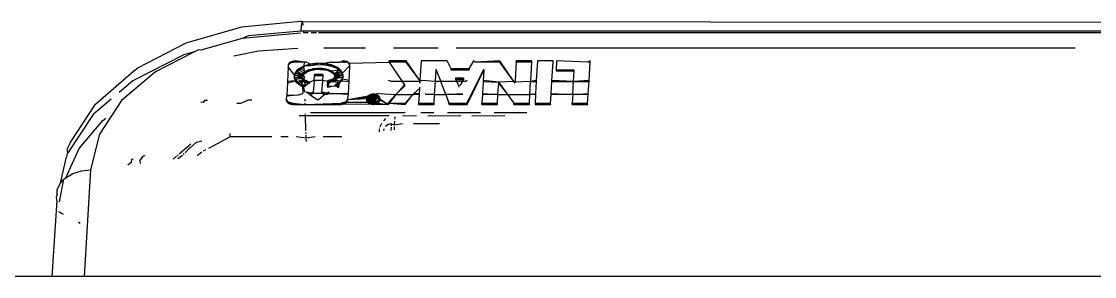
# Model space of a CAD drawing. Extents: x -4.2 to 4.2, y -5.7 to 5.7.
# Drawn here: x -1.42328 to -1.39705, y 2.85213 to 2.85835 of the extents above; entities that cross this region are included whole.
import ezdxf

# ---------------------------------------------------------------- set-up
doc = ezdxf.new("R2010")
doc.units = 0
doc.layers.get('0').update_dxf_attribs({"linetype": 'CONTINUOUS'})

msp = doc.modelspace()

# ---------------------------------------------------------------- linework, layer by layer
for p, q in [((-1.416456, 2.858354), (-1.417901, 2.858217)), ((-1.416411, 2.858355), (-1.416456, 2.858354)), ((-1.416425, 2.858333), (-1.416437, 2.858253)), ((-1.416411, 2.858355), (-1.416425, 2.858333)), ((-1.416397, 2.858316), (-1.416411, 2.858355)), ((-1.416411, 2.858355), (-1.38377, 2.858333)), ((-1.416388, 2.858253), (-1.416397, 2.858316)), ((-1.417901, 2.858217), (-1.41926, 2.857828)), ((-1.416457, 2.858067), (-1.417884, 2.857938)), ((-1.417734, 2.858005), (-1.417884, 2.857938)), ((-1.416448, 2.85812), (-1.417734, 2.858005)), ((-1.416437, 2.858253), (-1.416448, 2.85812)), ((-1.416375, 2.85812), (-1.416448, 2.85812)), ((-1.416371, 2.858074), (-1.416375, 2.85812)), ((-1.383792, 2.85812), (-1.416375, 2.85812)), ((-1.416269, 2.858074), (-1.416371, 2.858074)), ((-1.416068, 2.858074), (-1.416191, 2.858074)), ((-1.385347, 2.858074), (-1.416018, 2.858074)), ((-1.41926, 2.857828), (-1.42044, 2.857216)), ((-1.417884, 2.857938), (-1.418892, 2.857657)), ((-1.41931, 2.85754), (-1.420551, 2.856906)), ((-1.41905, 2.857613), (-1.42, 2.857128)), ((-1.41905, 2.857613), (-1.41931, 2.85754)), ((-1.418945, 2.857666), (-1.41905, 2.857613)), ((-1.418892, 2.857657), (-1.418945, 2.857666)), ((-1.418082, 2.857515), (-1.417486, 2.857637)), ((-1.417486, 2.857637), (-1.416523, 2.857702)), ((-1.415887, 2.857714), (-1.41487, 2.857714)), ((-1.414179, 2.857714), (-1.413092, 2.857714)), ((-1.412652, 2.857714), (-1.397525, 2.857714)), ((-1.420526, 2.857149), (-1.42044, 2.857216)), ((-1.416753, 2.857252), (-1.416774, 2.856886)), ((-1.416748, 2.857309), (-1.416755, 2.857281)), ((-1.416755, 2.857281), (-1.416753, 2.857252)), ((-1.416598, 2.85704), (-1.416753, 2.857252)), ((-1.41673, 2.857336), (-1.416748, 2.857309)), ((-1.416701, 2.85733), (-1.416748, 2.857309)), ((-1.416746, 2.85728), (-1.416748, 2.857309)), ((-1.416703, 2.857359), (-1.41673, 2.857336)), ((-1.416701, 2.85733), (-1.41673, 2.857336)), ((-1.416728, 2.857307), (-1.41673, 2.857336)), ((-1.416668, 2.857377), (-1.416703, 2.857359)), ((-1.416703, 2.857359), (-1.416627, 2.857359)), ((-1.416668, 2.857377), (-1.416586, 2.857392)), ((-1.416629, 2.857388), (-1.416668, 2.857377)), ((-1.416627, 2.857359), (-1.416668, 2.857377)), ((-1.416586, 2.857392), (-1.416629, 2.857388)), ((-1.416585, 2.857363), (-1.416629, 2.857388)), ((-1.416627, 2.857359), (-1.416629, 2.857388)), ((-1.416627, 2.857359), (-1.416586, 2.857392)), ((-1.416585, 2.857363), (-1.416627, 2.857359)), ((-1.416585, 2.857363), (-1.416586, 2.857392)), ((-1.416349, 2.857363), (-1.416586, 2.857392)), ((-1.416349, 2.857363), (-1.416585, 2.857363)), ((-1.416443, 2.857234), (-1.4165, 2.857198)), ((-1.416376, 2.857266), (-1.416443, 2.857234)), ((-1.416374, 2.857237), (-1.416443, 2.857234)), ((-1.416441, 2.857205), (-1.416443, 2.857234)), ((-1.416441, 2.857205), (-1.416374, 2.857237)), ((-1.416376, 2.857266), (-1.416349, 2.857363)), ((-1.416217, 2.857284), (-1.416376, 2.857266)), ((-1.41635, 2.857274), (-1.416376, 2.857266)), ((-1.416374, 2.857237), (-1.416376, 2.857266)), ((-1.416374, 2.857237), (-1.416376, 2.857266)), ((-1.416374, 2.857237), (-1.41635, 2.857274)), ((-1.416347, 2.857127), (-1.416374, 2.857237)), ((-1.416219, 2.857313), (-1.41635, 2.857274)), ((-1.41635, 2.857274), (-1.416217, 2.857284)), ((-1.416311, 2.857363), (-1.416349, 2.857363)), ((-1.416219, 2.857313), (-1.416311, 2.857363)), ((-1.416043, 2.857334), (-1.416219, 2.857313)), ((-1.416217, 2.857284), (-1.416219, 2.857313)), ((-1.416041, 2.857305), (-1.416219, 2.857313)), ((-1.416217, 2.857284), (-1.416041, 2.857305)), ((-1.416161, 2.857201), (-1.416042, 2.857216)), ((-1.415921, 2.857212), (-1.416161, 2.857201)), ((-1.416086, 2.857199), (-1.416042, 2.857216)), ((-1.415864, 2.857328), (-1.416043, 2.857334)), ((-1.416041, 2.857305), (-1.416043, 2.857334)), ((-1.415863, 2.857298), (-1.416043, 2.857334)), ((-1.416042, 2.857216), (-1.415921, 2.857212)), ((-1.416041, 2.857305), (-1.415863, 2.857298)), ((-1.415993, 2.857197), (-1.415921, 2.857212)), ((-1.415921, 2.857212), (-1.415808, 2.857192)), ((-1.415728, 2.857363), (-1.415864, 2.857328)), ((-1.4157, 2.857294), (-1.415864, 2.857328)), ((-1.415863, 2.857298), (-1.415864, 2.857328)), ((-1.415698, 2.857264), (-1.415864, 2.857328)), ((-1.415863, 2.857298), (-1.415698, 2.857264)), ((-1.415728, 2.857363), (-1.415492, 2.857363)), ((-1.415627, 2.857267), (-1.4157, 2.857294)), ((-1.415698, 2.857264), (-1.4157, 2.857294)), ((-1.415625, 2.857238), (-1.4157, 2.857294)), ((-1.415698, 2.857264), (-1.415625, 2.857238)), ((-1.415564, 2.857236), (-1.415627, 2.857267)), ((-1.415625, 2.857238), (-1.415627, 2.857267)), ((-1.415562, 2.857206), (-1.415627, 2.857267)), ((-1.415625, 2.857238), (-1.415562, 2.857206)), ((-1.41551, 2.857199), (-1.415564, 2.857236)), ((-1.415562, 2.857206), (-1.415564, 2.857236)), ((-1.415509, 2.85717), (-1.415564, 2.857236)), ((-1.415404, 2.857392), (-1.415492, 2.857363)), ((-1.415403, 2.857363), (-1.415492, 2.857363)), ((-1.415438, 2.857086), (-1.415249, 2.857281)), ((-1.415403, 2.857363), (-1.415404, 2.857392)), ((-1.415361, 2.857359), (-1.415404, 2.857392)), ((-1.415324, 2.857377), (-1.415404, 2.857392)), ((-1.415363, 2.857388), (-1.415404, 2.857392)), ((-1.415361, 2.857359), (-1.415404, 2.857392)), ((-1.415403, 2.857363), (-1.415361, 2.857359)), ((-1.415361, 2.857359), (-1.415403, 2.857363)), ((-1.415324, 2.857377), (-1.415363, 2.857388)), ((-1.415328, 2.857353), (-1.415363, 2.857388)), ((-1.415361, 2.857359), (-1.415363, 2.857388)), ((-1.415292, 2.857359), (-1.415361, 2.857359)), ((-1.415292, 2.857359), (-1.415324, 2.857377)), ((-1.415309, 2.857356), (-1.415324, 2.857377)), ((-1.415267, 2.857336), (-1.415292, 2.857359)), ((-1.415265, 2.857307), (-1.415279, 2.857335)), ((-1.415267, 2.857336), (-1.414288, 2.857363)), ((-1.415253, 2.857309), (-1.415267, 2.857336)), ((-1.415251, 2.85728), (-1.415267, 2.857336)), ((-1.415265, 2.857307), (-1.415267, 2.857336)), ((-1.415266, 2.856918), (-1.415247, 2.857252)), ((-1.415249, 2.857281), (-1.415253, 2.857309)), ((-1.415247, 2.857252), (-1.415253, 2.857309)), ((-1.415251, 2.85728), (-1.415253, 2.857309)), ((-1.415247, 2.857252), (-1.415249, 2.857281)), ((-1.41387, 2.857392), (-1.41429, 2.857392)), ((-1.414288, 2.857363), (-1.41429, 2.857392)), ((-1.413869, 2.857363), (-1.414288, 2.857363)), ((-1.414288, 2.857363), (-1.413986, 2.856918)), ((-1.413869, 2.857363), (-1.41387, 2.857392)), ((-1.413538, 2.856918), (-1.41387, 2.857392)), ((-1.413538, 2.856918), (-1.413869, 2.857363)), ((-1.41351, 2.857392), (-1.413538, 2.856918)), ((-1.412869, 2.857392), (-1.41351, 2.857392)), ((-1.412777, 2.857196), (-1.412869, 2.857392)), ((-1.412224, 2.857392), (-1.412338, 2.857196)), ((-1.412187, 2.857363), (-1.412224, 2.857392)), ((-1.411582, 2.857392), (-1.412187, 2.857363)), ((-1.41158, 2.857363), (-1.412187, 2.857363)), ((-1.41158, 2.857363), (-1.411582, 2.857392)), ((-1.411243, 2.856892), (-1.411582, 2.857392)), ((-1.411243, 2.856892), (-1.41158, 2.857363)), ((-1.411181, 2.857363), (-1.41121, 2.856918)), ((-1.410802, 2.857392), (-1.411183, 2.857392)), ((-1.411181, 2.857363), (-1.411183, 2.857392)), ((-1.4108, 2.857363), (-1.411181, 2.857363)), ((-1.410829, 2.856918), (-1.4108, 2.857363)), ((-1.4108, 2.857363), (-1.410802, 2.857392)), ((-1.410665, 2.857392), (-1.410692, 2.856918)), ((-1.410283, 2.857392), (-1.410665, 2.857392)), ((-1.410311, 2.856918), (-1.410282, 2.857363)), ((-1.410282, 2.857363), (-1.410283, 2.857392)), ((-1.410198, 2.857392), (-1.41021, 2.857176)), ((-1.409432, 2.857363), (-1.410198, 2.857392)), ((-1.409378, 2.857392), (-1.409432, 2.857363)), ((-1.409376, 2.857363), (-1.409432, 2.857363)), ((-1.409402, 2.856918), (-1.409376, 2.857363)), ((-1.409376, 2.857363), (-1.409378, 2.857392)), ((-1.421469, 2.856335), (-1.420526, 2.857149)), ((-1.42, 2.857128), (-1.420827, 2.856426)), ((-1.416606, 2.856993), (-1.416607, 2.857023)), ((-1.416607, 2.857023), (-1.416601, 2.856977)), ((-1.416601, 2.856977), (-1.416598, 2.85704)), ((-1.416405, 2.857016), (-1.416601, 2.856977)), ((-1.416407, 2.856987), (-1.416601, 2.856977)), ((-1.416601, 2.856977), (-1.416581, 2.856932)), ((-1.416599, 2.856947), (-1.416601, 2.856977)), ((-1.416579, 2.857114), (-1.4166, 2.857069)), ((-1.416578, 2.857085), (-1.4166, 2.857069)), ((-1.4166, 2.857069), (-1.416598, 2.85704)), ((-1.416598, 2.85704), (-1.4166, 2.857069)), ((-1.4164, 2.856959), (-1.416599, 2.856947)), ((-1.416598, 2.85704), (-1.416578, 2.857085)), ((-1.416394, 2.857044), (-1.416598, 2.85704)), ((-1.416405, 2.857016), (-1.416598, 2.85704)), ((-1.416407, 2.856987), (-1.416581, 2.856932)), ((-1.416546, 2.857157), (-1.416579, 2.857114)), ((-1.416544, 2.857128), (-1.416579, 2.857114)), ((-1.416578, 2.857085), (-1.416579, 2.857114)), ((-1.416578, 2.857085), (-1.416544, 2.857128)), ((-1.416394, 2.857044), (-1.416578, 2.857085)), ((-1.416374, 2.857072), (-1.416578, 2.857085)), ((-1.4165, 2.857198), (-1.416546, 2.857157)), ((-1.416498, 2.857169), (-1.416546, 2.857157)), ((-1.416544, 2.857128), (-1.416546, 2.857157)), ((-1.416544, 2.857128), (-1.416498, 2.857169)), ((-1.416396, 2.857073), (-1.416544, 2.857128)), ((-1.416441, 2.857205), (-1.4165, 2.857198)), ((-1.416498, 2.857169), (-1.4165, 2.857198)), ((-1.416498, 2.857169), (-1.416441, 2.857205)), ((-1.416376, 2.857101), (-1.416498, 2.857169)), ((-1.416347, 2.857127), (-1.416441, 2.857205)), ((-1.416407, 2.856987), (-1.416409, 2.857016)), ((-1.4164, 2.856959), (-1.416409, 2.857016)), ((-1.416405, 2.857016), (-1.416407, 2.857045)), ((-1.416407, 2.856987), (-1.416407, 2.857045)), ((-1.416407, 2.856987), (-1.416405, 2.857016)), ((-1.416407, 2.856987), (-1.416405, 2.857016)), ((-1.416385, 2.85696), (-1.416407, 2.856987)), ((-1.4164, 2.856959), (-1.416407, 2.856987)), ((-1.416405, 2.857016), (-1.416396, 2.857073)), ((-1.416405, 2.857016), (-1.416394, 2.857044)), ((-1.416405, 2.857016), (-1.416394, 2.857044)), ((-1.4164, 2.856959), (-1.416402, 2.856988)), ((-1.416383, 2.856931), (-1.416402, 2.856988)), ((-1.416383, 2.856931), (-1.4164, 2.856959)), ((-1.416396, 2.857073), (-1.416376, 2.857101)), ((-1.416345, 2.857097), (-1.416396, 2.857073)), ((-1.416394, 2.857044), (-1.416396, 2.857073)), ((-1.416394, 2.857044), (-1.416396, 2.857073)), ((-1.416394, 2.857044), (-1.416376, 2.857101)), ((-1.416394, 2.857044), (-1.416374, 2.857072)), ((-1.41635, 2.856996), (-1.416394, 2.857044)), ((-1.416383, 2.856931), (-1.416385, 2.85696)), ((-1.416383, 2.856931), (-1.416385, 2.85696)), ((-1.416357, 2.856905), (-1.416385, 2.85696)), ((-1.416383, 2.856931), (-1.41635, 2.856996)), ((-1.416376, 2.857101), (-1.416347, 2.857127)), ((-1.416308, 2.857121), (-1.416376, 2.857101)), ((-1.416374, 2.857072), (-1.416376, 2.857101)), ((-1.416374, 2.857072), (-1.416347, 2.857127)), ((-1.416374, 2.857072), (-1.416345, 2.857097)), ((-1.416347, 2.857127), (-1.41631, 2.85715)), ((-1.416308, 2.857121), (-1.416347, 2.857127)), ((-1.416345, 2.857097), (-1.416347, 2.857127)), ((-1.416345, 2.857097), (-1.41631, 2.85715)), ((-1.416345, 2.857097), (-1.416308, 2.857121)), ((-1.41631, 2.85715), (-1.416266, 2.857171)), ((-1.416308, 2.857121), (-1.41631, 2.85715)), ((-1.416308, 2.857121), (-1.416266, 2.857171)), ((-1.416264, 2.857141), (-1.416308, 2.857121)), ((-1.416308, 2.857121), (-1.416264, 2.857141)), ((-1.416266, 2.857171), (-1.416161, 2.857201)), ((-1.416264, 2.857141), (-1.416266, 2.857171)), ((-1.416264, 2.857141), (-1.416209, 2.857173)), ((-1.416264, 2.857141), (-1.416159, 2.857172)), ((-1.416112, 2.857178), (-1.416161, 2.857201)), ((-1.416159, 2.857172), (-1.416112, 2.857178)), ((-1.416123, 2.856918), (-1.416116, 2.857035)), ((-1.416118, 2.857064), (-1.416116, 2.857035)), ((-1.415906, 2.857064), (-1.416118, 2.857064)), ((-1.415904, 2.857035), (-1.416118, 2.857064)), ((-1.416116, 2.857035), (-1.415904, 2.857035)), ((-1.415967, 2.857185), (-1.416112, 2.857178)), ((-1.415967, 2.857185), (-1.415919, 2.857183)), ((-1.415808, 2.857192), (-1.415919, 2.857183)), ((-1.415919, 2.857183), (-1.415808, 2.857192)), ((-1.415919, 2.857183), (-1.415806, 2.857163)), ((-1.415911, 2.856918), (-1.415904, 2.857035)), ((-1.415904, 2.857035), (-1.415906, 2.857064)), ((-1.415808, 2.857192), (-1.415759, 2.857176)), ((-1.415806, 2.857163), (-1.415808, 2.857192)), ((-1.415806, 2.857163), (-1.415759, 2.857176)), ((-1.415806, 2.857163), (-1.415759, 2.857176)), ((-1.415806, 2.857163), (-1.415757, 2.857147)), ((-1.415788, 2.856918), (-1.415626, 2.856966)), ((-1.415759, 2.857176), (-1.415715, 2.857156)), ((-1.415759, 2.857176), (-1.415713, 2.857127)), ((-1.415757, 2.857147), (-1.415759, 2.857176)), ((-1.415757, 2.857147), (-1.415509, 2.85717)), ((-1.415757, 2.857147), (-1.415715, 2.857156)), ((-1.415757, 2.857147), (-1.415713, 2.857127)), ((-1.415715, 2.857156), (-1.415679, 2.857133)), ((-1.415713, 2.857127), (-1.415715, 2.857156)), ((-1.415713, 2.857127), (-1.415679, 2.857133)), ((-1.415713, 2.857127), (-1.415677, 2.857104)), ((-1.415713, 2.857127), (-1.415677, 2.857104)), ((-1.415679, 2.857133), (-1.41565, 2.857108)), ((-1.415677, 2.857104), (-1.415679, 2.857133)), ((-1.415677, 2.857104), (-1.41565, 2.857108)), ((-1.415677, 2.857104), (-1.415631, 2.857081)), ((-1.415677, 2.857104), (-1.415649, 2.857079)), ((-1.415645, 2.856968), (-1.415671, 2.856942)), ((-1.41565, 2.857108), (-1.415631, 2.857081)), ((-1.415649, 2.857079), (-1.41565, 2.857108)), ((-1.415649, 2.857079), (-1.415438, 2.857086)), ((-1.415649, 2.857079), (-1.415629, 2.857052)), ((-1.415643, 2.856939), (-1.415645, 2.856968)), ((-1.415626, 2.856966), (-1.415643, 2.856939)), ((-1.415631, 2.857081), (-1.415509, 2.85717)), ((-1.415631, 2.857081), (-1.415467, 2.85713)), ((-1.415631, 2.857081), (-1.415629, 2.857052)), ((-1.415629, 2.857052), (-1.415631, 2.857081)), ((-1.415629, 2.857052), (-1.415438, 2.857086)), ((-1.415629, 2.857052), (-1.415422, 2.857041)), ((-1.415629, 2.857052), (-1.415618, 2.857024)), ((-1.415629, 2.857052), (-1.415618, 2.857024)), ((-1.415618, 2.857024), (-1.415627, 2.856996)), ((-1.415627, 2.856996), (-1.415626, 2.856966)), ((-1.415626, 2.856966), (-1.415627, 2.856996)), ((-1.415626, 2.856966), (-1.415419, 2.856995)), ((-1.415617, 2.856995), (-1.415626, 2.856966)), ((-1.415626, 2.856966), (-1.415532, 2.856918)), ((-1.415618, 2.857024), (-1.41562, 2.857053)), ((-1.415617, 2.856995), (-1.415619, 2.857024)), ((-1.415618, 2.857024), (-1.415422, 2.857041)), ((-1.415618, 2.857024), (-1.415419, 2.856995)), ((-1.415618, 2.857024), (-1.415617, 2.856995)), ((-1.415617, 2.856995), (-1.415419, 2.856995)), ((-1.415562, 2.857206), (-1.415509, 2.85717)), ((-1.415469, 2.857159), (-1.41551, 2.857199)), ((-1.415509, 2.85717), (-1.41551, 2.857199)), ((-1.415467, 2.85713), (-1.41551, 2.857199)), ((-1.415509, 2.85717), (-1.415467, 2.85713)), ((-1.41544, 2.857116), (-1.415469, 2.857159)), ((-1.415467, 2.85713), (-1.415469, 2.857159)), ((-1.415438, 2.857086), (-1.415469, 2.857159)), ((-1.415467, 2.85713), (-1.415438, 2.857086)), ((-1.415457, 2.856933), (-1.415419, 2.856995)), ((-1.415455, 2.856904), (-1.415433, 2.856978)), ((-1.415431, 2.856949), (-1.415455, 2.856904)), ((-1.415438, 2.857086), (-1.41544, 2.857116)), ((-1.415438, 2.857086), (-1.41544, 2.857116)), ((-1.415422, 2.857041), (-1.41544, 2.857116)), ((-1.415438, 2.857086), (-1.415422, 2.857041)), ((-1.415433, 2.856978), (-1.415421, 2.857024)), ((-1.415431, 2.856949), (-1.415433, 2.856978)), ((-1.415431, 2.856949), (-1.415421, 2.857024)), ((-1.415419, 2.856995), (-1.415431, 2.856949)), ((-1.415266, 2.856918), (-1.415431, 2.856949)), ((-1.415422, 2.857041), (-1.415424, 2.85707)), ((-1.415419, 2.856995), (-1.415424, 2.85707)), ((-1.415422, 2.857041), (-1.415419, 2.856995)), ((-1.415419, 2.856995), (-1.415421, 2.857024)), ((-1.413157, 2.856918), (-1.413139, 2.857166)), ((-1.413139, 2.857166), (-1.413141, 2.857195)), ((-1.413139, 2.857166), (-1.413036, 2.856918)), ((-1.412338, 2.857196), (-1.412777, 2.857196)), ((-1.412775, 2.857167), (-1.412777, 2.857196)), ((-1.412337, 2.857167), (-1.412775, 2.857167)), ((-1.412671, 2.856969), (-1.412669, 2.85694)), ((-1.412471, 2.856969), (-1.412671, 2.856969)), ((-1.412671, 2.856969), (-1.412647, 2.856918)), ((-1.41247, 2.85694), (-1.412671, 2.856969)), ((-1.412483, 2.856918), (-1.412471, 2.856969)), ((-1.412471, 2.856969), (-1.41247, 2.85694)), ((-1.412387, 2.856359), (-1.411975, 2.857195)), ((-1.412385, 2.85633), (-1.411974, 2.857166)), ((-1.412338, 2.857196), (-1.412337, 2.857167)), ((-1.411974, 2.857166), (-1.411988, 2.856918)), ((-1.411974, 2.857166), (-1.411975, 2.857195)), ((-1.41021, 2.857176), (-1.409772, 2.857176)), ((-1.41021, 2.857176), (-1.410208, 2.857147)), ((-1.410208, 2.857147), (-1.40977, 2.857147)), ((-1.409785, 2.856892), (-1.40977, 2.857147)), ((-1.40977, 2.857147), (-1.409772, 2.857176)), ((-1.420551, 2.856906), (-1.420884, 2.856623)), ((-1.416776, 2.85686), (-1.416793, 2.856561)), ((-1.416776, 2.85686), (-1.416579, 2.856903)), ((-1.416774, 2.856886), (-1.416776, 2.85686)), ((-1.416579, 2.856903), (-1.416774, 2.856886)), ((-1.416581, 2.856932), (-1.416548, 2.856889)), ((-1.416579, 2.856903), (-1.416581, 2.856932)), ((-1.416579, 2.856903), (-1.416581, 2.856932)), ((-1.416546, 2.85686), (-1.416579, 2.856903)), ((-1.416548, 2.856889), (-1.416579, 2.856903)), ((-1.416579, 2.856903), (-1.416548, 2.856889)), ((-1.416417, 2.856918), (-1.416548, 2.856889)), ((-1.416548, 2.856889), (-1.416503, 2.85685)), ((-1.416546, 2.85686), (-1.416548, 2.856889)), ((-1.416323, 2.856882), (-1.416546, 2.85686)), ((-1.416501, 2.856821), (-1.416546, 2.85686)), ((-1.416546, 2.85686), (-1.416503, 2.85685)), ((-1.416546, 2.85686), (-1.416503, 2.85685)), ((-1.416417, 2.856918), (-1.416503, 2.85685)), ((-1.416503, 2.85685), (-1.416418, 2.856892)), ((-1.416503, 2.85685), (-1.416447, 2.856815)), ((-1.416501, 2.856821), (-1.416503, 2.85685)), ((-1.416445, 2.856786), (-1.416501, 2.856821)), ((-1.416447, 2.856815), (-1.416501, 2.856821)), ((-1.416501, 2.856821), (-1.416447, 2.856815)), ((-1.416413, 2.856861), (-1.416447, 2.856815)), ((-1.416447, 2.856815), (-1.41638, 2.856785)), ((-1.416447, 2.856815), (-1.416445, 2.856786)), ((-1.416409, 2.856798), (-1.416447, 2.856815)), ((-1.416445, 2.856786), (-1.416447, 2.856815)), ((-1.416445, 2.856786), (-1.416409, 2.856798)), ((-1.416379, 2.856755), (-1.416445, 2.856786)), ((-1.416445, 2.856786), (-1.416407, 2.856768)), ((-1.416445, 2.856786), (-1.41638, 2.856785)), ((-1.416417, 2.856918), (-1.416418, 2.856892)), ((-1.416418, 2.856892), (-1.416357, 2.856905)), ((-1.416418, 2.856892), (-1.416413, 2.856861)), ((-1.416411, 2.856829), (-1.416418, 2.856892)), ((-1.416383, 2.856931), (-1.416417, 2.856918)), ((-1.416357, 2.856905), (-1.416417, 2.856918)), ((-1.416409, 2.856798), (-1.416411, 2.856829)), ((-1.416348, 2.856805), (-1.416409, 2.856798)), ((-1.416379, 2.856755), (-1.416409, 2.856798)), ((-1.416407, 2.856768), (-1.416396, 2.856601)), ((-1.416325, 2.856911), (-1.416383, 2.856931)), ((-1.416357, 2.856905), (-1.416383, 2.856931)), ((-1.41638, 2.856785), (-1.416348, 2.856805)), ((-1.41638, 2.856785), (-1.416379, 2.856755)), ((-1.416379, 2.856755), (-1.416236, 2.856873)), ((-1.416348, 2.856805), (-1.416379, 2.856755)), ((-1.416345, 2.856618), (-1.416379, 2.856755)), ((-1.416357, 2.856905), (-1.416359, 2.856934)), ((-1.416323, 2.856882), (-1.416359, 2.856934)), ((-1.416348, 2.856861), (-1.416357, 2.856905)), ((-1.416323, 2.856882), (-1.416357, 2.856905)), ((-1.416282, 2.856861), (-1.416348, 2.856861)), ((-1.416348, 2.856861), (-1.416348, 2.856805)), ((-1.416284, 2.85689), (-1.416325, 2.856911)), ((-1.416323, 2.856882), (-1.416325, 2.856911)), ((-1.416282, 2.856861), (-1.416325, 2.856911)), ((-1.416282, 2.856861), (-1.416323, 2.856882)), ((-1.416236, 2.856873), (-1.416284, 2.85689)), ((-1.416282, 2.856861), (-1.416284, 2.85689)), ((-1.416234, 2.856844), (-1.416284, 2.85689)), ((-1.416282, 2.856861), (-1.416236, 2.856873)), ((-1.416234, 2.856844), (-1.416282, 2.856861)), ((-1.416234, 2.856844), (-1.416282, 2.856861)), ((-1.416123, 2.856918), (-1.416236, 2.856873)), ((-1.416236, 2.856873), (-1.416234, 2.856844)), ((-1.416124, 2.856892), (-1.416143, 2.856628)), ((-1.416123, 2.856918), (-1.416124, 2.856892)), ((-1.415911, 2.856918), (-1.416123, 2.856918)), ((-1.415931, 2.856628), (-1.415913, 2.856892)), ((-1.415913, 2.856892), (-1.415911, 2.856918)), ((-1.415786, 2.856889), (-1.415911, 2.856918)), ((-1.415797, 2.856773), (-1.415786, 2.856889)), ((-1.415746, 2.856867), (-1.415797, 2.856773)), ((-1.415797, 2.856773), (-1.415602, 2.856787)), ((-1.415797, 2.856773), (-1.415795, 2.856743)), ((-1.415602, 2.856787), (-1.415795, 2.856743)), ((-1.415671, 2.856942), (-1.415788, 2.856918)), ((-1.415788, 2.856918), (-1.415786, 2.856889)), ((-1.415746, 2.856867), (-1.415788, 2.856918)), ((-1.415748, 2.856896), (-1.415788, 2.856918)), ((-1.415706, 2.856917), (-1.415788, 2.856918)), ((-1.415746, 2.856867), (-1.415786, 2.856889)), ((-1.415786, 2.856889), (-1.415746, 2.856867)), ((-1.415706, 2.856917), (-1.415748, 2.856896)), ((-1.415746, 2.856867), (-1.415748, 2.856896)), ((-1.415704, 2.856888), (-1.415748, 2.856896)), ((-1.415746, 2.856867), (-1.415704, 2.856888)), ((-1.415704, 2.856888), (-1.415746, 2.856867)), ((-1.415671, 2.856942), (-1.415706, 2.856917)), ((-1.415704, 2.856888), (-1.415706, 2.856917)), ((-1.415669, 2.856912), (-1.415706, 2.856917)), ((-1.415669, 2.856912), (-1.415704, 2.856888)), ((-1.415704, 2.856888), (-1.415647, 2.856892)), ((-1.415669, 2.856912), (-1.415671, 2.856942)), ((-1.415643, 2.856939), (-1.415671, 2.856942)), ((-1.415643, 2.856939), (-1.415669, 2.856912)), ((-1.415669, 2.856912), (-1.415455, 2.856904)), ((-1.415647, 2.856892), (-1.415493, 2.856862)), ((-1.415643, 2.856939), (-1.415532, 2.856918)), ((-1.415604, 2.856816), (-1.415544, 2.856851)), ((-1.415524, 2.856743), (-1.415604, 2.856816)), ((-1.415604, 2.856816), (-1.415602, 2.856787)), ((-1.415526, 2.856773), (-1.415604, 2.856816)), ((-1.415602, 2.856787), (-1.415544, 2.856851)), ((-1.415542, 2.856822), (-1.415602, 2.856787)), ((-1.415602, 2.856787), (-1.415576, 2.856773)), ((-1.415576, 2.856773), (-1.415524, 2.856743)), ((-1.415576, 2.856773), (-1.415526, 2.856773)), ((-1.415544, 2.856851), (-1.415495, 2.856891)), ((-1.415542, 2.856822), (-1.415544, 2.856851)), ((-1.415544, 2.856851), (-1.415526, 2.856773)), ((-1.415542, 2.856822), (-1.415495, 2.856891)), ((-1.415493, 2.856862), (-1.415542, 2.856822)), ((-1.415542, 2.856822), (-1.415526, 2.856773)), ((-1.415532, 2.856918), (-1.415455, 2.856904)), ((-1.415495, 2.856891), (-1.415526, 2.856773)), ((-1.415526, 2.856773), (-1.415524, 2.856743)), ((-1.415495, 2.856891), (-1.415457, 2.856933)), ((-1.415493, 2.856862), (-1.415495, 2.856891)), ((-1.415457, 2.856933), (-1.415493, 2.856862)), ((-1.415493, 2.856862), (-1.415457, 2.856933)), ((-1.415455, 2.856904), (-1.415493, 2.856862)), ((-1.415455, 2.856904), (-1.415457, 2.856933)), ((-1.415455, 2.856904), (-1.415268, 2.856892)), ((-1.415285, 2.856597), (-1.415268, 2.856892)), ((-1.415268, 2.856892), (-1.415266, 2.856918)), ((-1.414233, 2.856892), (-1.414308, 2.856918)), ((-1.413969, 2.856892), (-1.414233, 2.856892)), ((-1.413915, 2.856807), (-1.414104, 2.856597)), ((-1.413913, 2.856778), (-1.414104, 2.856597)), ((-1.413986, 2.856918), (-1.413969, 2.856892)), ((-1.413969, 2.856892), (-1.413915, 2.856807)), ((-1.413567, 2.856892), (-1.413969, 2.856892)), ((-1.413915, 2.856807), (-1.413913, 2.856778)), ((-1.413684, 2.856597), (-1.41355, 2.856716)), ((-1.413538, 2.856918), (-1.413567, 2.856892)), ((-1.41355, 2.856716), (-1.413556, 2.856597)), ((-1.413548, 2.856749), (-1.41355, 2.856716)), ((-1.41354, 2.856877), (-1.413538, 2.856918)), ((-1.41354, 2.856877), (-1.413538, 2.856848)), ((-1.413538, 2.856848), (-1.413538, 2.856918)), ((-1.413538, 2.856918), (-1.413488, 2.856918)), ((-1.413158, 2.856892), (-1.413488, 2.856918)), ((-1.413177, 2.85657), (-1.413158, 2.856892)), ((-1.413158, 2.856892), (-1.413157, 2.856918)), ((-1.413026, 2.856892), (-1.413158, 2.856892)), ((-1.413036, 2.856918), (-1.413026, 2.856892)), ((-1.412646, 2.856892), (-1.413026, 2.856892)), ((-1.412905, 2.85657), (-1.413026, 2.856892)), ((-1.412669, 2.85694), (-1.41247, 2.85694)), ((-1.412669, 2.85694), (-1.412646, 2.856892)), ((-1.412647, 2.856918), (-1.412646, 2.856892)), ((-1.412646, 2.856892), (-1.412582, 2.856781)), ((-1.412498, 2.856892), (-1.412646, 2.856892)), ((-1.412582, 2.856781), (-1.41255, 2.856803)), ((-1.41258, 2.856752), (-1.412582, 2.856781)), ((-1.412498, 2.856892), (-1.41255, 2.856803)), ((-1.41247, 2.85694), (-1.412498, 2.856892)), ((-1.412498, 2.856892), (-1.412483, 2.856918)), ((-1.41242, 2.856892), (-1.412498, 2.856892)), ((-1.412381, 2.856918), (-1.41242, 2.856892)), ((-1.411989, 2.856892), (-1.412007, 2.856597)), ((-1.411988, 2.856918), (-1.411989, 2.856892)), ((-1.411989, 2.856892), (-1.411613, 2.856874)), ((-1.411613, 2.856874), (-1.411988, 2.856918)), ((-1.411629, 2.856597), (-1.411611, 2.856845)), ((-1.411243, 2.856892), (-1.411613, 2.856874)), ((-1.411611, 2.856845), (-1.411613, 2.856874)), ((-1.411613, 2.856874), (-1.411414, 2.856597)), ((-1.411611, 2.856845), (-1.411414, 2.856597)), ((-1.411213, 2.856877), (-1.411243, 2.856892)), ((-1.411211, 2.856848), (-1.411243, 2.856892)), ((-1.41121, 2.856918), (-1.411213, 2.856877)), ((-1.410831, 2.856892), (-1.411213, 2.856877)), ((-1.411211, 2.856848), (-1.411213, 2.856877)), ((-1.410849, 2.85657), (-1.410831, 2.856892)), ((-1.410692, 2.856918), (-1.410831, 2.856892)), ((-1.410831, 2.856892), (-1.410829, 2.856918)), ((-1.410831, 2.856892), (-1.410694, 2.856892)), ((-1.410694, 2.856892), (-1.410711, 2.856597)), ((-1.410692, 2.856918), (-1.410694, 2.856892)), ((-1.410329, 2.856597), (-1.410312, 2.856892)), ((-1.410312, 2.856892), (-1.410311, 2.856918)), ((-1.410312, 2.856892), (-1.409785, 2.856892)), ((-1.409785, 2.856892), (-1.410311, 2.856918)), ((-1.409803, 2.85657), (-1.409785, 2.856892)), ((-1.409402, 2.856918), (-1.409785, 2.856892)), ((-1.409785, 2.856892), (-1.409404, 2.856892)), ((-1.409421, 2.856597), (-1.409404, 2.856892)), ((-1.409404, 2.856892), (-1.409402, 2.856918)), ((-1.421079, 2.856458), (-1.421523, 2.856081)), ((-1.420827, 2.856426), (-1.421368, 2.855608)), ((-1.418795, 2.856433), (-1.418834, 2.856381)), ((-1.418795, 2.856433), (-1.418732, 2.856434)), ((-1.417916, 2.856361), (-1.417743, 2.856437)), ((-1.417641, 2.856438), (-1.417743, 2.856437)), ((-1.416795, 2.856535), (-1.416802, 2.85647)), ((-1.416802, 2.85647), (-1.416798, 2.856441)), ((-1.416798, 2.856441), (-1.416784, 2.856415)), ((-1.416796, 2.856412), (-1.416798, 2.856441)), ((-1.416793, 2.856561), (-1.416795, 2.856535)), ((-1.416528, 2.856559), (-1.416795, 2.856535)), ((-1.416793, 2.856561), (-1.416528, 2.856559)), ((-1.416528, 2.856559), (-1.416396, 2.856601)), ((-1.416342, 2.856407), (-1.416343, 2.85646)), ((-1.416225, 2.85657), (-1.416313, 2.856628)), ((-1.416141, 2.856599), (-1.416313, 2.856628)), ((-1.416143, 2.856628), (-1.416225, 2.85657)), ((-1.416225, 2.85657), (-1.416141, 2.856599)), ((-1.416225, 2.85657), (-1.416047, 2.856454)), ((-1.416143, 2.856628), (-1.416141, 2.856599)), ((-1.41593, 2.856599), (-1.416141, 2.856599)), ((-1.416047, 2.856454), (-1.416008, 2.856448)), ((-1.415857, 2.85657), (-1.416008, 2.856448)), ((-1.415931, 2.856628), (-1.41593, 2.856599)), ((-1.415857, 2.85657), (-1.415931, 2.856628)), ((-1.41576, 2.856599), (-1.415931, 2.856628)), ((-1.41593, 2.856599), (-1.415857, 2.85657)), ((-1.415762, 2.856628), (-1.415857, 2.85657)), ((-1.415807, 2.85657), (-1.415857, 2.85657)), ((-1.415807, 2.85657), (-1.415762, 2.856628)), ((-1.41576, 2.856599), (-1.415807, 2.85657)), ((-1.415762, 2.856628), (-1.41576, 2.856599)), ((-1.415286, 2.85657), (-1.41576, 2.856599)), ((-1.41576, 2.856599), (-1.415285, 2.856597)), ((-1.415321, 2.856415), (-1.415303, 2.856441)), ((-1.414814, 2.856496), (-1.415303, 2.856441)), ((-1.415303, 2.856441), (-1.415296, 2.85647)), ((-1.414832, 2.85647), (-1.415303, 2.856441)), ((-1.415301, 2.856412), (-1.415303, 2.856441)), ((-1.415296, 2.85647), (-1.415286, 2.85657)), ((-1.414753, 2.856537), (-1.415294, 2.856441)), ((-1.415286, 2.85657), (-1.415285, 2.856597)), ((-1.414834, 2.856499), (-1.414841, 2.85647)), ((-1.414807, 2.856494), (-1.414841, 2.85647)), ((-1.41481, 2.856446), (-1.414841, 2.85647)), ((-1.414841, 2.85647), (-1.414837, 2.856441)), ((-1.414841, 2.85647), (-1.414839, 2.856441)), ((-1.414832, 2.85647), (-1.414839, 2.856441)), ((-1.414839, 2.856441), (-1.414835, 2.856412)), ((-1.414837, 2.856441), (-1.414798, 2.856424)), ((-1.414837, 2.856441), (-1.414823, 2.856415)), ((-1.414835, 2.856412), (-1.414837, 2.856441)), ((-1.414816, 2.856526), (-1.414834, 2.856499)), ((-1.414834, 2.856499), (-1.414793, 2.856516)), ((-1.414834, 2.856499), (-1.414832, 2.85647)), ((-1.414787, 2.85652), (-1.414832, 2.85647)), ((-1.414814, 2.856496), (-1.414832, 2.85647)), ((-1.414789, 2.856549), (-1.414816, 2.856526)), ((-1.414816, 2.856526), (-1.41477, 2.856535)), ((-1.414816, 2.856526), (-1.414814, 2.856496)), ((-1.414816, 2.856526), (-1.414787, 2.85652)), ((-1.414787, 2.85652), (-1.414814, 2.856496)), ((-1.414813, 2.85647), (-1.414811, 2.856441)), ((-1.414813, 2.85647), (-1.414808, 2.856417)), ((-1.414807, 2.856494), (-1.414811, 2.856441)), ((-1.414734, 2.856437), (-1.414811, 2.856441)), ((-1.414716, 2.856429), (-1.414811, 2.856441)), ((-1.41481, 2.856446), (-1.414808, 2.856417)), ((-1.41481, 2.856446), (-1.414796, 2.856395)), ((-1.414808, 2.856417), (-1.414734, 2.856437)), ((-1.414793, 2.856516), (-1.414807, 2.856494)), ((-1.414806, 2.856465), (-1.414807, 2.856494)), ((-1.414793, 2.856516), (-1.414806, 2.856465)), ((-1.414791, 2.856487), (-1.414806, 2.856465)), ((-1.414806, 2.856465), (-1.414716, 2.856429)), ((-1.414798, 2.856424), (-1.414796, 2.856395)), ((-1.414798, 2.856424), (-1.414776, 2.856376)), ((-1.414798, 2.856424), (-1.414778, 2.856405)), ((-1.41477, 2.856535), (-1.414793, 2.856516)), ((-1.414793, 2.856516), (-1.414791, 2.856487)), ((-1.41477, 2.856535), (-1.414791, 2.856487)), ((-1.414768, 2.856506), (-1.414791, 2.856487)), ((-1.414791, 2.856487), (-1.414748, 2.8565)), ((-1.414791, 2.856487), (-1.414716, 2.856429)), ((-1.414754, 2.856566), (-1.414789, 2.856549)), ((-1.414789, 2.856549), (-1.414741, 2.85655)), ((-1.414789, 2.856549), (-1.414787, 2.85652)), ((-1.414789, 2.856549), (-1.414753, 2.856537)), ((-1.414713, 2.856548), (-1.414787, 2.85652)), ((-1.414753, 2.856537), (-1.414787, 2.85652)), ((-1.414741, 2.85655), (-1.41477, 2.856535)), ((-1.41477, 2.856535), (-1.414768, 2.856506)), ((-1.414741, 2.85655), (-1.414768, 2.856506)), ((-1.41474, 2.856521), (-1.414768, 2.856506)), ((-1.414768, 2.856506), (-1.414723, 2.8565)), ((-1.414715, 2.856577), (-1.414754, 2.856566)), ((-1.414754, 2.856566), (-1.414709, 2.856559)), ((-1.414754, 2.856566), (-1.414753, 2.856537)), ((-1.414754, 2.856566), (-1.414713, 2.856548)), ((-1.414713, 2.856548), (-1.414753, 2.856537)), ((-1.414752, 2.856438), (-1.414725, 2.856453)), ((-1.414752, 2.856438), (-1.41472, 2.856425)), ((-1.414747, 2.856401), (-1.414752, 2.856438)), ((-1.414725, 2.856401), (-1.414752, 2.856438)), ((-1.41475, 2.856529), (-1.414699, 2.856476)), ((-1.41475, 2.856529), (-1.414721, 2.856471)), ((-1.414748, 2.8565), (-1.41475, 2.856529)), ((-1.414716, 2.856429), (-1.41475, 2.856529)), ((-1.414749, 2.856419), (-1.414747, 2.856456)), ((-1.414748, 2.8565), (-1.414725, 2.856529)), ((-1.414748, 2.8565), (-1.414716, 2.856429)), ((-1.414721, 2.856471), (-1.414747, 2.856456)), ((-1.414747, 2.856456), (-1.414707, 2.856461)), ((-1.414709, 2.856559), (-1.414741, 2.85655)), ((-1.414741, 2.85655), (-1.41474, 2.856521)), ((-1.414709, 2.856559), (-1.41474, 2.856521)), ((-1.414707, 2.85653), (-1.41474, 2.856521)), ((-1.414605, 2.856521), (-1.41474, 2.856521)), ((-1.41474, 2.856521), (-1.414632, 2.8565)), ((-1.41474, 2.856521), (-1.414723, 2.8565)), ((-1.414734, 2.856437), (-1.414721, 2.856471)), ((-1.41473, 2.856438), (-1.414725, 2.856401)), ((-1.414725, 2.856453), (-1.414728, 2.856416)), ((-1.414728, 2.856416), (-1.414636, 2.856431)), ((-1.414699, 2.856476), (-1.414725, 2.856529)), ((-1.414723, 2.8565), (-1.414725, 2.856529)), ((-1.414716, 2.856429), (-1.414725, 2.856453)), ((-1.414697, 2.856447), (-1.414723, 2.8565)), ((-1.414723, 2.8565), (-1.414699, 2.856476)), ((-1.414723, 2.8565), (-1.414632, 2.8565)), ((-1.414722, 2.856383), (-1.41472, 2.856425)), ((-1.414716, 2.856429), (-1.414721, 2.856471)), ((-1.41472, 2.856425), (-1.414707, 2.856393)), ((-1.41472, 2.856425), (-1.41464, 2.856423)), ((-1.414716, 2.856429), (-1.414707, 2.856461)), ((-1.414716, 2.856429), (-1.414636, 2.856431)), ((-1.414672, 2.856581), (-1.414715, 2.856577)), ((-1.414715, 2.856577), (-1.414674, 2.856562)), ((-1.414715, 2.856577), (-1.414713, 2.856548)), ((-1.414715, 2.856577), (-1.414671, 2.856552)), ((-1.414671, 2.856552), (-1.414713, 2.856548)), ((-1.414674, 2.856562), (-1.414709, 2.856559)), ((-1.414709, 2.856559), (-1.414707, 2.85653)), ((-1.414674, 2.856562), (-1.414707, 2.85653)), ((-1.414672, 2.856533), (-1.414707, 2.85653)), ((-1.414605, 2.856521), (-1.414707, 2.85653)), ((-1.414637, 2.85653), (-1.414707, 2.85653)), ((-1.414636, 2.856431), (-1.414707, 2.856461)), ((-1.414638, 2.856461), (-1.414707, 2.856461)), ((-1.414707, 2.856393), (-1.41464, 2.856423)), ((-1.414706, 2.85641), (-1.41464, 2.856423)), ((-1.414699, 2.856476), (-1.414638, 2.856461)), ((-1.414637, 2.856476), (-1.414699, 2.856476)), ((-1.414699, 2.856476), (-1.414697, 2.856447)), ((-1.414632, 2.8565), (-1.414697, 2.856447)), ((-1.414697, 2.856447), (-1.414637, 2.856476)), ((-1.414635, 2.856447), (-1.414697, 2.856447)), ((-1.414631, 2.856577), (-1.414674, 2.856562)), ((-1.414639, 2.856559), (-1.414674, 2.856562)), ((-1.414674, 2.856562), (-1.414672, 2.856533)), ((-1.414631, 2.856577), (-1.414672, 2.856581)), ((-1.414672, 2.856581), (-1.414671, 2.856552)), ((-1.414672, 2.856581), (-1.414629, 2.856548)), ((-1.414639, 2.856559), (-1.414672, 2.856533)), ((-1.414637, 2.85653), (-1.414672, 2.856533)), ((-1.414635, 2.85657), (-1.414671, 2.856552)), ((-1.41464, 2.856423), (-1.414638, 2.856461)), ((-1.41464, 2.856423), (-1.414638, 2.856393)), ((-1.414592, 2.856566), (-1.414639, 2.856559)), ((-1.414607, 2.85655), (-1.414639, 2.856559)), ((-1.414639, 2.856559), (-1.414637, 2.85653)), ((-1.414638, 2.856393), (-1.414638, 2.856461)), ((-1.414638, 2.856461), (-1.414636, 2.856431)), ((-1.414638, 2.856461), (-1.414619, 2.85641)), ((-1.414636, 2.856431), (-1.414638, 2.856393)), ((-1.414607, 2.85655), (-1.414637, 2.85653)), ((-1.414605, 2.856521), (-1.414637, 2.85653)), ((-1.414612, 2.856529), (-1.414637, 2.856476)), ((-1.414634, 2.856529), (-1.414637, 2.856476)), ((-1.414619, 2.85641), (-1.414637, 2.856476)), ((-1.414635, 2.856447), (-1.414637, 2.856476)), ((-1.414543, 2.856597), (-1.414635, 2.85657)), ((-1.41459, 2.856537), (-1.414635, 2.85657)), ((-1.414635, 2.856447), (-1.414634, 2.856529)), ((-1.414632, 2.8565), (-1.414635, 2.856447)), ((-1.414632, 2.8565), (-1.414634, 2.856529)), ((-1.414632, 2.8565), (-1.414612, 2.856529)), ((-1.414605, 2.856521), (-1.414632, 2.8565)), ((-1.414592, 2.856566), (-1.414631, 2.856577)), ((-1.414631, 2.856577), (-1.414629, 2.856548)), ((-1.414631, 2.856577), (-1.41459, 2.856537)), ((-1.414619, 2.85641), (-1.414612, 2.856529)), ((-1.41461, 2.8565), (-1.414619, 2.85641)), ((-1.414617, 2.856381), (-1.41461, 2.8565)), ((-1.414543, 2.856441), (-1.414617, 2.856381)), ((-1.41461, 2.8565), (-1.414612, 2.856529)), ((-1.414578, 2.856506), (-1.41461, 2.8565)), ((-1.414543, 2.856441), (-1.41461, 2.8565)), ((-1.414546, 2.856465), (-1.41461, 2.8565)), ((-1.414558, 2.856487), (-1.41461, 2.8565)), ((-1.41458, 2.856535), (-1.414607, 2.85655)), ((-1.414607, 2.85655), (-1.414605, 2.856521)), ((-1.41456, 2.856549), (-1.414607, 2.85655)), ((-1.41458, 2.856535), (-1.414605, 2.856521)), ((-1.414578, 2.856506), (-1.414605, 2.856521)), ((-1.41456, 2.856549), (-1.414592, 2.856566)), ((-1.414592, 2.856566), (-1.41459, 2.856537)), ((-1.414592, 2.856566), (-1.414558, 2.85652)), ((-1.414558, 2.85652), (-1.41459, 2.856537)), ((-1.414588, 2.856405), (-1.414565, 2.856424)), ((-1.41456, 2.856516), (-1.41458, 2.856535)), ((-1.41458, 2.856535), (-1.414578, 2.856506)), ((-1.414535, 2.856526), (-1.41458, 2.856535)), ((-1.414558, 2.856487), (-1.414578, 2.856506)), ((-1.414565, 2.856424), (-1.41455, 2.856446)), ((-1.414524, 2.856441), (-1.414565, 2.856424)), ((-1.414565, 2.856424), (-1.414563, 2.856395)), ((-1.414535, 2.856526), (-1.41456, 2.856549)), ((-1.41456, 2.856549), (-1.414558, 2.85652)), ((-1.41456, 2.856549), (-1.414533, 2.856496)), ((-1.41456, 2.856516), (-1.414558, 2.856487)), ((-1.414521, 2.856499), (-1.41456, 2.856516)), ((-1.414533, 2.856496), (-1.414558, 2.85652)), ((-1.414517, 2.85647), (-1.41455, 2.856446)), ((-1.41455, 2.856446), (-1.414549, 2.856417)), ((-1.414548, 2.856494), (-1.414546, 2.856465)), ((-1.414517, 2.85647), (-1.414548, 2.856494)), ((-1.414544, 2.85647), (-1.414543, 2.856441)), ((-1.414543, 2.856597), (-1.414127, 2.85657)), ((-1.414542, 2.856415), (-1.414524, 2.856441)), ((-1.414524, 2.856441), (-1.41454, 2.856385)), ((-1.414521, 2.856499), (-1.414535, 2.856526)), ((-1.414535, 2.856526), (-1.414533, 2.856496)), ((-1.414535, 2.856526), (-1.414519, 2.85647)), ((-1.414519, 2.85647), (-1.414533, 2.856496)), ((-1.414524, 2.856441), (-1.414517, 2.85647)), ((-1.414524, 2.856441), (-1.414522, 2.856412)), ((-1.414517, 2.85647), (-1.414522, 2.856412)), ((-1.414522, 2.856412), (-1.414515, 2.856441)), ((-1.414517, 2.85647), (-1.414521, 2.856499)), ((-1.414521, 2.856499), (-1.414519, 2.85647)), ((-1.414521, 2.856499), (-1.414515, 2.856441)), ((-1.414519, 2.85647), (-1.414316, 2.85633)), ((-1.414515, 2.856441), (-1.414519, 2.85647)), ((-1.414517, 2.85647), (-1.414515, 2.856441)), ((-1.414515, 2.856441), (-1.414316, 2.85633)), ((-1.414127, 2.85657), (-1.414318, 2.856359)), ((-1.414127, 2.85657), (-1.41429, 2.856359)), ((-1.414104, 2.856597), (-1.414127, 2.85657)), ((-1.414127, 2.85657), (-1.413708, 2.85657)), ((-1.413899, 2.856359), (-1.413708, 2.85657)), ((-1.413897, 2.85633), (-1.413708, 2.85657)), ((-1.413708, 2.85657), (-1.413684, 2.856597)), ((-1.413708, 2.85657), (-1.41368, 2.85657)), ((-1.41368, 2.85657), (-1.413656, 2.856597)), ((-1.413558, 2.85657), (-1.41368, 2.85657)), ((-1.413656, 2.856597), (-1.413556, 2.856597)), ((-1.413558, 2.85657), (-1.41357, 2.856359)), ((-1.413556, 2.856597), (-1.413558, 2.85657)), ((-1.413408, 2.856597), (-1.413384, 2.85657)), ((-1.413177, 2.85657), (-1.413384, 2.85657)), ((-1.413189, 2.856359), (-1.413177, 2.85657)), ((-1.413177, 2.85657), (-1.412905, 2.85657)), ((-1.412905, 2.85657), (-1.412497, 2.856597)), ((-1.412905, 2.85657), (-1.412826, 2.856359)), ((-1.412485, 2.85657), (-1.412905, 2.85657)), ((-1.412008, 2.85657), (-1.412024, 2.856359)), ((-1.412007, 2.856597), (-1.412008, 2.85657)), ((-1.41163, 2.85657), (-1.412008, 2.85657)), ((-1.412007, 2.856597), (-1.41163, 2.85657)), ((-1.411643, 2.856359), (-1.41163, 2.85657)), ((-1.41163, 2.85657), (-1.411629, 2.856597)), ((-1.41163, 2.85657), (-1.411395, 2.85657)), ((-1.411414, 2.856597), (-1.411395, 2.85657)), ((-1.411395, 2.85657), (-1.411243, 2.856359)), ((-1.411395, 2.85657), (-1.410849, 2.85657)), ((-1.410862, 2.856359), (-1.410849, 2.85657)), ((-1.410849, 2.85657), (-1.410711, 2.856597)), ((-1.410712, 2.85657), (-1.410849, 2.85657)), ((-1.410712, 2.85657), (-1.410724, 2.856359)), ((-1.410711, 2.856597), (-1.410712, 2.85657)), ((-1.410343, 2.856359), (-1.410331, 2.85657)), ((-1.410331, 2.85657), (-1.410329, 2.856597)), ((-1.409803, 2.85657), (-1.410331, 2.85657)), ((-1.410329, 2.856597), (-1.409803, 2.85657)), ((-1.409803, 2.85657), (-1.409819, 2.856359)), ((-1.409803, 2.85657), (-1.409421, 2.856597)), ((-1.409422, 2.85657), (-1.409803, 2.85657)), ((-1.409438, 2.856359), (-1.409422, 2.85657)), ((-1.409422, 2.85657), (-1.409421, 2.856597)), ((-1.422083, 2.85539), (-1.421469, 2.856335)), ((-1.418834, 2.856381), (-1.418894, 2.856383)), ((-1.418009, 2.856363), (-1.417916, 2.856361)), ((-1.416784, 2.856415), (-1.416782, 2.856385)), ((-1.416784, 2.856415), (-1.416757, 2.856362)), ((-1.416784, 2.856415), (-1.416759, 2.856391)), ((-1.416782, 2.856385), (-1.416784, 2.856415)), ((-1.416782, 2.856385), (-1.416757, 2.856362)), ((-1.416759, 2.856391), (-1.416646, 2.856359)), ((-1.416759, 2.856391), (-1.416727, 2.856374)), ((-1.416757, 2.856362), (-1.416759, 2.856391)), ((-1.416757, 2.856362), (-1.416727, 2.856374)), ((-1.416757, 2.856362), (-1.416725, 2.856345)), ((-1.416727, 2.856374), (-1.416646, 2.856359)), ((-1.416727, 2.856374), (-1.416688, 2.856363)), ((-1.416725, 2.856345), (-1.416727, 2.856374)), ((-1.416725, 2.856345), (-1.416688, 2.856363)), ((-1.416725, 2.856345), (-1.416686, 2.856334)), ((-1.416688, 2.856363), (-1.416646, 2.856359)), ((-1.416686, 2.856334), (-1.416688, 2.856363)), ((-1.416686, 2.856334), (-1.416646, 2.856359)), ((-1.416686, 2.856334), (-1.416646, 2.856359)), ((-1.416686, 2.856334), (-1.416645, 2.85633)), ((-1.416645, 2.85633), (-1.416646, 2.856359)), ((-1.416646, 2.856359), (-1.416341, 2.85633)), ((-1.416645, 2.85633), (-1.416341, 2.85633)), ((-1.416341, 2.85633), (-1.416342, 2.856359)), ((-1.416341, 2.85633), (-1.415464, 2.856359)), ((-1.416341, 2.85633), (-1.415462, 2.85633)), ((-1.415348, 2.856391), (-1.415464, 2.856359)), ((-1.415382, 2.856374), (-1.415464, 2.856359)), ((-1.415464, 2.856359), (-1.415422, 2.856363)), ((-1.415462, 2.85633), (-1.415464, 2.856359)), ((-1.41542, 2.856334), (-1.415464, 2.856359)), ((-1.41542, 2.856334), (-1.415464, 2.856359)), ((-1.41542, 2.856334), (-1.415462, 2.85633)), ((-1.415462, 2.85633), (-1.41542, 2.856334)), ((-1.414725, 2.856334), (-1.415462, 2.85633)), ((-1.415422, 2.856363), (-1.415382, 2.856374)), ((-1.41542, 2.856334), (-1.415422, 2.856363)), ((-1.415381, 2.856345), (-1.415422, 2.856363)), ((-1.41542, 2.856334), (-1.415381, 2.856345)), ((-1.415382, 2.856374), (-1.415348, 2.856391)), ((-1.415381, 2.856345), (-1.415382, 2.856374)), ((-1.415346, 2.856362), (-1.415382, 2.856374)), ((-1.415381, 2.856345), (-1.415346, 2.856362)), ((-1.415348, 2.856391), (-1.415321, 2.856415)), ((-1.415346, 2.856362), (-1.415348, 2.856391)), ((-1.415319, 2.856385), (-1.415348, 2.856391)), ((-1.415321, 2.856415), (-1.415346, 2.856362)), ((-1.415346, 2.856362), (-1.415319, 2.856385)), ((-1.415319, 2.856385), (-1.415321, 2.856415)), ((-1.415319, 2.856385), (-1.415321, 2.856415)), ((-1.415319, 2.856385), (-1.414821, 2.856385)), ((-1.414835, 2.856412), (-1.414821, 2.856385)), ((-1.414823, 2.856415), (-1.414778, 2.856405)), ((-1.414823, 2.856415), (-1.414798, 2.856391)), ((-1.414823, 2.856415), (-1.414821, 2.856385)), ((-1.414821, 2.856385), (-1.414796, 2.856362)), ((-1.414749, 2.856419), (-1.414808, 2.856417)), ((-1.414798, 2.856391), (-1.414751, 2.85639)), ((-1.414798, 2.856391), (-1.414766, 2.856374)), ((-1.414798, 2.856391), (-1.414796, 2.856362)), ((-1.414796, 2.856395), (-1.414749, 2.856419)), ((-1.414725, 2.856401), (-1.414796, 2.856395)), ((-1.414747, 2.856401), (-1.414796, 2.856395)), ((-1.414796, 2.856395), (-1.414776, 2.856376)), ((-1.414766, 2.856374), (-1.414796, 2.856362)), ((-1.414796, 2.856362), (-1.414764, 2.856345)), ((-1.414778, 2.856405), (-1.414776, 2.856376)), ((-1.414778, 2.856405), (-1.414749, 2.856361)), ((-1.414778, 2.856405), (-1.414751, 2.85639)), ((-1.414776, 2.856376), (-1.414725, 2.856401)), ((-1.414707, 2.856393), (-1.414776, 2.856376)), ((-1.414722, 2.856383), (-1.414776, 2.856376)), ((-1.414776, 2.856376), (-1.414749, 2.856361)), ((-1.414766, 2.856374), (-1.414719, 2.856381)), ((-1.414766, 2.856374), (-1.414727, 2.856363)), ((-1.414766, 2.856374), (-1.414764, 2.856345)), ((-1.414727, 2.856363), (-1.414764, 2.856345)), ((-1.414764, 2.856345), (-1.414725, 2.856334)), ((-1.414751, 2.85639), (-1.414749, 2.856361)), ((-1.414751, 2.85639), (-1.414717, 2.856352)), ((-1.414751, 2.85639), (-1.414719, 2.856381)), ((-1.414749, 2.856361), (-1.414707, 2.856393)), ((-1.414749, 2.856361), (-1.414717, 2.856352)), ((-1.414728, 2.856416), (-1.414638, 2.856393)), ((-1.414727, 2.856363), (-1.414684, 2.856378)), ((-1.414727, 2.856363), (-1.414685, 2.856359)), ((-1.414727, 2.856363), (-1.414725, 2.856334)), ((-1.414725, 2.856401), (-1.414638, 2.856393)), ((-1.414685, 2.856359), (-1.414725, 2.856334)), ((-1.414683, 2.85633), (-1.414725, 2.856334)), ((-1.414725, 2.856334), (-1.414683, 2.85633)), ((-1.414719, 2.856381), (-1.414717, 2.856352)), ((-1.414719, 2.856381), (-1.414682, 2.856349)), ((-1.414719, 2.856381), (-1.414684, 2.856378)), ((-1.414717, 2.856352), (-1.414707, 2.856393)), ((-1.414717, 2.856352), (-1.414647, 2.856352)), ((-1.414717, 2.856352), (-1.414682, 2.856349)), ((-1.414638, 2.856393), (-1.414707, 2.856393)), ((-1.414707, 2.856393), (-1.414617, 2.856381)), ((-1.414647, 2.856352), (-1.414707, 2.856393)), ((-1.414614, 2.856361), (-1.414707, 2.856393)), ((-1.414706, 2.85641), (-1.414619, 2.85641)), ((-1.414617, 2.856381), (-1.414706, 2.85641)), ((-1.414685, 2.856359), (-1.414643, 2.856363)), ((-1.414685, 2.856359), (-1.414683, 2.85633)), ((-1.414684, 2.856378), (-1.414649, 2.856381)), ((-1.414684, 2.856378), (-1.414682, 2.856349)), ((-1.414684, 2.856378), (-1.414647, 2.856352)), ((-1.414643, 2.856363), (-1.414684, 2.856378)), ((-1.414683, 2.85633), (-1.414617, 2.856381)), ((-1.414643, 2.856363), (-1.414683, 2.85633)), ((-1.414683, 2.85633), (-1.414641, 2.856334)), ((-1.414682, 2.856349), (-1.414647, 2.856352)), ((-1.414649, 2.856381), (-1.414616, 2.85639)), ((-1.414649, 2.856381), (-1.414647, 2.856352)), ((-1.414649, 2.856381), (-1.414614, 2.856361)), ((-1.414603, 2.856374), (-1.414649, 2.856381)), ((-1.414647, 2.856352), (-1.414614, 2.856361)), ((-1.414643, 2.856363), (-1.414603, 2.856374)), ((-1.414643, 2.856363), (-1.414641, 2.856334)), ((-1.414603, 2.856374), (-1.414641, 2.856334)), ((-1.414641, 2.856334), (-1.414602, 2.856345)), ((-1.414641, 2.856334), (-1.414316, 2.85633)), ((-1.414617, 2.856381), (-1.414619, 2.85641)), ((-1.414549, 2.856417), (-1.414617, 2.856381)), ((-1.414563, 2.856395), (-1.414617, 2.856381)), ((-1.414617, 2.856381), (-1.414567, 2.856362)), ((-1.414586, 2.856376), (-1.414617, 2.856381)), ((-1.414616, 2.85639), (-1.414588, 2.856405)), ((-1.414569, 2.856391), (-1.414616, 2.85639)), ((-1.414616, 2.85639), (-1.414614, 2.856361)), ((-1.414616, 2.85639), (-1.414586, 2.856376)), ((-1.414614, 2.856361), (-1.414586, 2.856376)), ((-1.414603, 2.856374), (-1.414569, 2.856391)), ((-1.414603, 2.856374), (-1.414602, 2.856345)), ((-1.414569, 2.856391), (-1.414602, 2.856345)), ((-1.414602, 2.856345), (-1.414567, 2.856362)), ((-1.414602, 2.856345), (-1.414316, 2.85633)), ((-1.414542, 2.856415), (-1.414588, 2.856405)), ((-1.414588, 2.856405), (-1.414586, 2.856376)), ((-1.414588, 2.856405), (-1.414563, 2.856395)), ((-1.414586, 2.856376), (-1.414563, 2.856395)), ((-1.414569, 2.856391), (-1.414542, 2.856415)), ((-1.414569, 2.856391), (-1.414567, 2.856362)), ((-1.414542, 2.856415), (-1.414567, 2.856362)), ((-1.414567, 2.856362), (-1.41454, 2.856385)), ((-1.414567, 2.856362), (-1.414316, 2.85633)), ((-1.414563, 2.856395), (-1.414549, 2.856417)), ((-1.414542, 2.856415), (-1.41454, 2.856385)), ((-1.41454, 2.856385), (-1.414522, 2.856412)), ((-1.414316, 2.85633), (-1.414318, 2.856359)), ((-1.414318, 2.856359), (-1.41429, 2.856359)), ((-1.41429, 2.856359), (-1.414316, 2.85633)), ((-1.41429, 2.856359), (-1.413899, 2.856359)), ((-1.41429, 2.856359), (-1.413897, 2.85633)), ((-1.413897, 2.85633), (-1.413899, 2.856359)), ((-1.41357, 2.856359), (-1.413189, 2.856359)), ((-1.41357, 2.856359), (-1.413568, 2.85633)), ((-1.413568, 2.85633), (-1.413187, 2.85633)), ((-1.413187, 2.85633), (-1.413189, 2.856359)), ((-1.412826, 2.856359), (-1.412387, 2.856359)), ((-1.412824, 2.85633), (-1.412826, 2.856359)), ((-1.412824, 2.85633), (-1.412385, 2.85633)), ((-1.412385, 2.85633), (-1.412387, 2.856359)), ((-1.412024, 2.856359), (-1.411643, 2.856359)), ((-1.412022, 2.85633), (-1.412024, 2.856359)), ((-1.412022, 2.85633), (-1.411641, 2.85633)), ((-1.411641, 2.85633), (-1.411643, 2.856359)), ((-1.411243, 2.856359), (-1.410862, 2.856359)), ((-1.411241, 2.85633), (-1.411243, 2.856359)), ((-1.411241, 2.85633), (-1.41086, 2.85633)), ((-1.41086, 2.85633), (-1.410862, 2.856359)), ((-1.410724, 2.856359), (-1.410343, 2.856359)), ((-1.410724, 2.856359), (-1.410722, 2.85633)), ((-1.410722, 2.85633), (-1.410341, 2.85633)), ((-1.410341, 2.85633), (-1.410343, 2.856359)), ((-1.409819, 2.856359), (-1.409438, 2.856359)), ((-1.409817, 2.85633), (-1.409819, 2.856359)), ((-1.409817, 2.85633), (-1.409436, 2.85633)), ((-1.409436, 2.85633), (-1.409438, 2.856359)), ((-1.421523, 2.856081), (-1.422142, 2.855146)), ((-1.421864, 2.855251), (-1.421287, 2.855941)), ((-1.421287, 2.855941), (-1.421217, 2.855996)), ((-1.416485, 2.856063), (-1.416334, 2.856063)), ((-1.416334, 2.856063), (-1.416335, 2.856102)), ((-1.416334, 2.856063), (-1.414287, 2.856063)), ((-1.416323, 2.855691), (-1.416334, 2.856063)), ((-1.416214, 2.856134), (-1.413898, 2.856134)), ((-1.414422, 2.855932), (-1.414366, 2.855983)), ((-1.414154, 2.855825), (-1.41415, 2.855926)), ((-1.414148, 2.855974), (-1.414145, 2.856024)), ((-1.413959, 2.856056), (-1.413922, 2.856063)), ((-1.413922, 2.856063), (-1.413658, 2.856056)), ((-1.413658, 2.856056), (-1.413619, 2.856063)), ((-1.413514, 2.856134), (-1.413195, 2.856134)), ((-1.413342, 2.856056), (-1.413302, 2.856063)), ((-1.413302, 2.856063), (-1.41258, 2.856056)), ((-1.412861, 2.856134), (-1.412055, 2.856134)), ((-1.41258, 2.856056), (-1.412537, 2.856063)), ((-1.412264, 2.856056), (-1.412219, 2.856063)), ((-1.412219, 2.856063), (-1.411514, 2.856056)), ((-1.41172, 2.856134), (-1.410926, 2.856134)), ((-1.411514, 2.856056), (-1.411465, 2.856063)), ((-1.416321, 2.855611), (-1.416322, 2.855646)), ((-1.414525, 2.85566), (-1.414521, 2.855732)), ((-1.41451, 2.855772), (-1.414502, 2.855804)), ((-1.414502, 2.855804), (-1.414468, 2.855872)), ((-1.414415, 2.855732), (-1.414425, 2.855696)), ((-1.414347, 2.855818), (-1.414375, 2.855794)), ((-1.414313, 2.855837), (-1.414347, 2.855818)), ((-1.414275, 2.855849), (-1.414313, 2.855837)), ((-1.414236, 2.855853), (-1.414275, 2.855849)), ((-1.414241, 2.855775), (-1.414245, 2.855697)), ((-1.414236, 2.855853), (-1.414239, 2.855812)), ((-1.414154, 2.855825), (-1.414236, 2.855853)), ((-1.41416, 2.855708), (-1.414156, 2.855787)), ((-1.413962, 2.855853), (-1.414154, 2.855825)), ((-1.41306, 2.855853), (-1.413695, 2.855853)), ((-1.422083, 2.85539), (-1.422156, 2.855249)), ((-1.421368, 2.855608), (-1.421588, 2.854731)), ((-1.419418, 2.855126), (-1.419132, 2.855372)), ((-1.418999, 2.855406), (-1.41915, 2.855268)), ((-1.418999, 2.855406), (-1.41887, 2.85544)), ((-1.418172, 2.855539), (-1.418708, 2.855256)), ((-1.418172, 2.855539), (-1.418178, 2.855621)), ((-1.417159, 2.855539), (-1.418172, 2.855539)), ((-1.416754, 2.855539), (-1.416938, 2.855539)), ((-1.416316, 2.855507), (-1.416562, 2.855539)), ((-1.416316, 2.855507), (-1.416319, 2.855578)), ((-1.416097, 2.855539), (-1.416316, 2.855507)), ((-1.416311, 2.855425), (-1.416314, 2.85548)), ((-1.415448, 2.855539), (-1.415905, 2.855539)), ((-1.422192, 2.854542), (-1.421864, 2.855251)), ((-1.42216, 2.855119), (-1.422177, 2.855051)), ((-1.42216, 2.855119), (-1.422142, 2.855146)), ((-1.422142, 2.855146), (-1.422156, 2.855249)), ((-1.419302, 2.855128), (-1.419322, 2.855109)), ((-1.419275, 2.855153), (-1.419183, 2.855248)), ((-1.41915, 2.855268), (-1.419183, 2.855248)), ((-1.41887, 2.855167), (-1.418978, 2.855074)), ((-1.418779, 2.855219), (-1.418831, 2.855192)), ((-1.422322, 2.854409), (-1.422177, 2.855051)), ((-1.420597, 2.854911), (-1.420679, 2.85485)), ((-1.420585, 2.854992), (-1.420597, 2.854911)), ((-1.420585, 2.854992), (-1.420535, 2.855006)), ((-1.420379, 2.854951), (-1.420303, 2.855066)), ((-1.420379, 2.854951), (-1.420378, 2.85489)), ((-1.420253, 2.855078), (-1.420303, 2.855066)), ((-1.41957, 2.854996), (-1.419486, 2.855068)), ((-1.419466, 2.855085), (-1.419446, 2.855103)), ((-1.419452, 2.855012), (-1.419341, 2.855092)), ((-1.419341, 2.855092), (-1.419425, 2.855015)), ((-1.422192, 2.854542), (-1.422018, 2.854644)), ((-1.422018, 2.854644), (-1.421812, 2.854709)), ((-1.421812, 2.854709), (-1.421588, 2.854731)), ((-1.421588, 2.854731), (-1.421739, 2.852131)), ((-1.422399, 2.854253), (-1.422322, 2.854409)), ((-1.422349, 2.853956), (-1.422238, 2.854504)), ((-1.422322, 2.854409), (-1.422238, 2.854504)), ((-1.422238, 2.854504), (-1.422192, 2.854542)), ((-1.422405, 2.854141), (-1.422418, 2.854087)), ((-1.422412, 2.853986), (-1.422418, 2.854087)), ((-1.422405, 2.854141), (-1.422399, 2.854253)), ((-1.422412, 2.853986), (-1.422532, 2.852131)), ((-1.422245, 2.853644), (-1.422363, 2.853708)), ((-1.421839, 2.853422), (-1.421885, 2.853447)), ((-1.422532, 2.852131), (-1.510745, 2.852131)), ((-1.421739, 2.852131), (-1.422532, 2.852131)), ((-1.379188, 2.852131), (-1.421739, 2.852131))]:
    msp.add_line(p, q)

doc.saveas('drawing.dxf')
